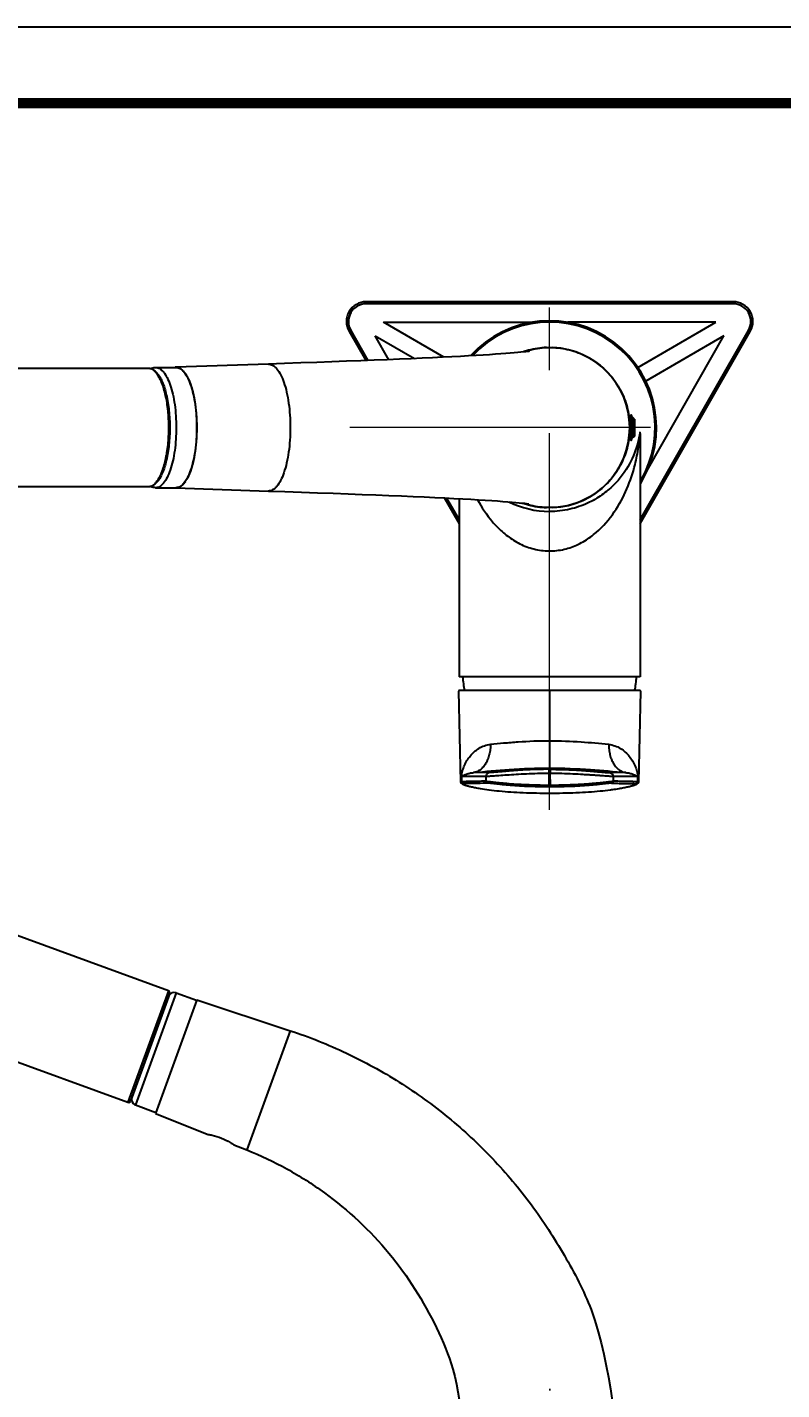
# Model space of a CAD drawing. Extents: x 0 to 1128, y 0 to 827.
# Drawn here: x 588.2 to 779, y 482.3 to 826.8 of the extents above; entities that cross this region are included whole.
import ezdxf

# ---------------------------------------------------------------- set-up
doc = ezdxf.new("R2010")
doc.units = 0
doc.header["$LTSCALE"] = 10
doc.header["$MEASUREMENT"] = 0
doc.header["$PDMODE"] = 3
doc.header["$PDSIZE"] = -10
doc.linetypes.add('DLK3015-CA1_시공도$0$CENTER2', pattern=[28.575, 19.05, -3.175, 3.175, -3.175])
doc.layers.get('0').update_dxf_attribs({"linetype": 'CONTINUOUS'})
doc.layers.get('DEFPOINTS').update_dxf_attribs({"linetype": 'CONTINUOUS'})
doc.layers.add('DLK3015-CA1_시공도$0$Cneter', color=1, linetype='DLK3015-CA1_시공도$0$CENTER2', lineweight=13)
doc.layers.add('DLK3015-CA1_시공도$0$DEF_LAYER_ASSEM_MEMBER', color=7, linetype='CONTINUOUS')
doc.styles.add('Daelim Dimension', font='')
doc.styles.add('DLK3015-CA1_시공도$0$Daelim Dimension', font='H2GTRE.TTF')
doc.styles.get('Daelim Dimension').set_extended_font_data('나눔고딕')
doc.dimstyles.new('DLK3015-CA1_시공도$0$DEFAULT', dxfattribs={"dimscale": 2, "dimtxt": 2, "dimasz": 2, "dimexe": 0, "dimexo": 2, "dimgap": 1, "dimtad": 1, "dimdec": 1, "dimzin": 9, "dimdsep": 46, "dimtxsty": 'DLK3015-CA1_시공도$0$Daelim Dimension', "dimcen": 0.5, "dimclrd": 252, "dimclre": 252, "dimclrt": 3, "dimadec": 1, "dimazin": 0, "dimtfac": 1, "dimtdec": 1, "dimtix": 1, "dimtmove": 0, "dimatfit": 3, "dimfxl": 1, "dimtolj": 1, "dimtzin": 1, "dimlwd": 9, "dimlwe": 9, "dimarcsym": 0})

# ---------------------------------------------------------------- blocks, each defined once
blk = doc.blocks.new('*D5')
at = {"color": 5, "lineweight": 9, "ltscale": 0.5, "transparency": 16777216}
for p, q in [((483.82, 559.41), (483.82, 435.93)), ((487.82, 435.93), (716.29, 435.93)), ((720.29, 435.13), (720.29, 435.93))]:
    blk.add_line(p, q, dxfattribs=at)
at = {"color": 5, "ltscale": 0.5, "transparency": 16777216}
for points in [[(487.82, 436.6), (487.82, 435.26), (483.82, 435.93)], [(716.29, 436.6), (716.29, 435.26), (720.29, 435.93)]]:
    blk.add_solid(points, dxfattribs=at)
at = {"layer": 'DEFPOINTS', "color": 0, "ltscale": 0.5, "transparency": 16777216}
for p in [(483.82, 563.41), (720.29, 435.93), (720.29, 431.13)]:
    blk.add_point(p, dxfattribs=at)
at = {"color": 7, "ltscale": 0.5, "transparency": 16777216, "insert": (602.06, 443.04), "char_height": 10, "attachment_point": 5, "style": 'Daelim Dimension'}
blk.add_mtext('\\A1;236', dxfattribs=at)
blk = doc.blocks.new('*D4')
at = {"color": 5, "lineweight": 9, "ltscale": 0.5, "transparency": 16777216}
for p, q in [((479.82, 567.41), (422.66, 567.41)), ((422.66, 563.41), (422.66, 342.47)), ((689.62, 338.47), (422.66, 338.47))]:
    blk.add_line(p, q, dxfattribs=at)
at = {"color": 5, "ltscale": 0.5, "transparency": 16777216}
for points in [[(421.99, 563.41), (423.32, 563.41), (422.66, 567.41)], [(421.99, 342.47), (423.32, 342.47), (422.66, 338.47)]]:
    blk.add_solid(points, dxfattribs=at)
at = {"layer": 'DEFPOINTS', "color": 0, "ltscale": 0.5, "transparency": 16777216}
for p in [(483.82, 567.41), (422.66, 338.47), (693.62, 338.47)]:
    blk.add_point(p, dxfattribs=at)
at = {"color": 7, "ltscale": 0.5, "transparency": 16777216, "insert": (415.54, 452.94), "char_height": 10, "attachment_point": 5, "rotation": 90, "style": 'Daelim Dimension'}
blk.add_mtext('\\A1;229', dxfattribs=at)

msp = doc.modelspace()

# ---------------------------------------------------------------- linework, layer by layer
at = {"color": 7, "linetype": 'Continuous'}
for p, q in [((697.85, 635.99), (697.34, 658.95)), ((743.19, 659.09), (697.4, 659.09)), ((720.29, 659.09), (720.29, 639.51)), ((743.19, 659.09), (729.05, 659.09)), ((743.25, 658.95), (742.74, 635.99)), ((704.22, 637.36), (697.98, 637.36)), ((705.1, 638.36), (701.01, 638.36)), ((704.22, 636.19), (704.22, 637.36)), ((720.13, 638.15), (720.11, 635.22)), ((720.12, 639.2), (720.13, 638.15)), ((720.46, 639.2), (720.46, 638.15)), ((720.47, 635.22), (720.46, 638.15)), ((739.57, 638.36), (735.48, 638.36)), ((736.36, 637.36), (736.37, 636.19)), ((742.59, 637.36), (736.36, 637.36)), ((742.57, 636.04), (742.59, 637.36)), ((742.61, 637.36), (742.59, 637.36)), ((742.61, 637.36), (742.61, 637.36)), ((697.85, 635.99), (697.85, 635.99)), ((702.73, 634.35), (702.74, 634.35)), ((704.62, 635.7), (704.18, 635.69)), ((704.95, 634.02), (704.99, 634.01)), ((720.11, 634.75), (720.11, 635.22)), ((720.11, 635.22), (720.47, 635.22)), ((720.47, 634.75), (720.11, 634.75)), ((720.47, 634.75), (720.47, 635.22)), ((735.61, 634.01), (735.65, 634.02)), ((735.96, 635.7), (736.4, 635.69)), ((742.57, 636.04), (742.59, 636.04)), ((742.74, 635.99), (742.59, 636.04)), ((742.74, 635.99), (742.74, 635.99)), ((710.45, 633.49), (710.47, 633.49)), ((713.54, 633.32), (713.63, 633.32)), ((716.84, 633.22), (716.95, 633.22)), ((720.29, 633.19), (720.29, 633.19)), ((723.63, 633.22), (723.74, 633.22)), ((726.95, 633.32), (727.03, 633.32)), ((730.13, 633.49), (730.16, 633.49)), ((733.05, 633.72), (733.08, 633.73)), ((720.54, 482.34), (720.21, 482.34))]:
    msp.add_line(p, q, dxfattribs=at)
at = {"ltscale": 0.5}
msp.add_lwpolyline([(0, 0), (1128.4, 0), (1128.4, 826.8), (0, 826.8)], close=True, dxfattribs=at)
at = {"color": 5, "linetype": 'ByBlock', "lineweight": 200, "const_width": 2.6}
msp.add_lwpolyline([(18.14, 35.4), (1110.14, 35.4), (1110.14, 807.6), (18.14, 807.6)], close=True, dxfattribs=at)
at = {"color": 7, "linetype": 'Continuous'}
for points in [[(698.58, 635.32), (698.49, 635.36), (698.4, 635.39), (698.33, 635.43), (698.26, 635.46), (698.19, 635.49), (698.13, 635.53), (698.06, 635.58), (697.99, 635.65), (697.92, 635.76), (697.86, 635.94), (697.85, 635.99)], [(742.73, 635.99), (742.73, 635.94), (742.67, 635.76), (742.59, 635.65), (742.52, 635.58), (742.46, 635.53), (742.39, 635.49), (742.33, 635.46), (742.26, 635.43), (742.19, 635.39), (742.1, 635.36), (742.01, 635.32)]]:
    msp.add_lwpolyline(points, dxfattribs=at)
for centre, radius, start, end in [((697.76, 637.56), 0.293, 316.5581, 318.3738), ((691.65, 637.14), 6.36, 2.1841, 3.7365), ((720.29, 544.67), 94.53, 89.8976, 90.1024), ((720.29, 544.61), 93.54, 89.8976, 90.1024), ((742.83, 637.56), 0.294, 221.5452, 223.3598), ((698.01, 636.47), 0.428, 267.8431, 268.403), ((698.37, 635.95), 0.394, 270.8176, 271.4651), ((712.24, 690.3), 56.75, 260.3687, 262.6232), ((714.81, 709.66), 76.29, 262.5979, 264.5471), ((725.47, 712.35), 78.99, 275.5305, 277.3765), ((742.22, 635.95), 0.395, 268.5458, 269.1929), ((742.58, 636.47), 0.43, 271.6368, 272.1949), ((716.88, 730.4), 97.13, 264.4985, 266.2052), ((718.5, 754.13), 120.91, 266.1926, 267.6487), ((719.76, 782.88), 149.69, 267.6549, 268.8839), ((720.25, 805.85), 172.66, 268.903, 270.0127), ((720.31, 809.32), 176.13, 269.9946, 271.0792), ((720.73, 786.21), 153.02, 271.1267, 272.3278), ((721.81, 758.92), 125.71, 272.38, 273.7936), ((723.39, 734.39), 101.13, 273.833, 275.476)]:
    msp.add_arc(centre, radius, start, end, dxfattribs=at)
for points, knots in [([(697.4, 659.09), (697.39, 659.09), (697.37, 659.09), (697.35, 659.05), (697.34, 659.01), (697.34, 658.97), (697.34, 658.95)], [0, 0, 0, 0, 0.169286, 0.362935, 0.632868, 1, 1, 1, 1]), ([(743.24, 658.95), (743.24, 658.97), (743.24, 659.01), (743.24, 659.05), (743.22, 659.09), (743.2, 659.09), (743.19, 659.09)], [0, 0, 0, 0, 0.367134, 0.637067, 0.830714, 1, 1, 1, 1]), ([(697.99, 637.56), (698.01, 637.67), (698.05, 637.9), (698.12, 638.23), (698.2, 638.55), (698.32, 638.99), (698.5, 639.53), (698.84, 640.38), (699.37, 641.42), (700.19, 642.59), (701.19, 643.65), (702.4, 644.54), (703.79, 645.21), (704.83, 645.43), (705.36, 645.48)], [0, 0, 0, 0, 0.029845, 0.058938, 0.087725, 0.116759, 0.17529, 0.234407, 0.354616, 0.477199, 0.602009, 0.729792, 0.861924, 1, 1, 1, 1]), ([(705.36, 645.48), (705.35, 645.05), (705.3, 644.19), (705.07, 642.92), (704.68, 641.71), (704.15, 640.62), (703.48, 639.71), (702.71, 639.01), (701.88, 638.55), (701.3, 638.4), (701.01, 638.36)], [0, 0, 0, 0, 0.142429, 0.28656, 0.428203, 0.563056, 0.687888, 0.801727, 0.905001, 1, 1, 1, 1]), ([(720.29, 646.35), (717.63, 646.35), (714.35, 646.21), (710.47, 645.92), (708.15, 645.73), (706.46, 645.58), (705.36, 645.48)], [0, 0, 0, 0, 0.532993, 0.658516, 0.778869, 1, 1, 1, 1]), ([(735.23, 645.48), (732.91, 645.69), (727.94, 646.13), (722.95, 646.35), (720.29, 646.35)], [0, 0, 0, 0, 0.467002, 1, 1, 1, 1]), ([(735.23, 645.48), (735.23, 645.05), (735.29, 644.19), (735.52, 642.92), (735.9, 641.71), (736.44, 640.62), (737.11, 639.71), (737.87, 639.01), (738.7, 638.55), (739.29, 638.4), (739.57, 638.36)], [0, 0, 0, 0, 0.142434, 0.286572, 0.428208, 0.563058, 0.687913, 0.801739, 0.90494, 1, 1, 1, 1]), ([(735.23, 645.48), (735.77, 645.43), (736.82, 645.2), (738.23, 644.52), (739.45, 643.6), (740.46, 642.52), (741.14, 641.52), (741.59, 640.68), (741.89, 640.04), (742.14, 639.39), (742.31, 638.84), (742.43, 638.4), (742.49, 638.12), (742.54, 637.9), (742.57, 637.73), (742.59, 637.58), (742.61, 637.46), (742.61, 637.39), (742.62, 637.36)], [0, 0, 0, 0, 0.137783, 0.269562, 0.397105, 0.521665, 0.643959, 0.704227, 0.763922, 0.822831, 0.880966, 0.9099, 0.938888, 0.953475, 0.968211, 0.983269, 0.9911, 1, 1, 1, 1]), ([(697.99, 637.56), (697.99, 637.52), (697.98, 637.46), (697.97, 637.39), (697.97, 637.36)], [0, 0, 0, 0, 0.468423, 1, 1, 1, 1]), ([(698, 637.38), (698, 637.38), (697.99, 637.38), (697.98, 637.37), (697.98, 637.37), (697.98, 637.36)], [0, 0, 0, 0, 0.47621, 0.72133, 1, 1, 1, 1]), ([(698, 637.38), (698.04, 637.41), (698.14, 637.47), (698.34, 637.57), (698.6, 637.7), (698.93, 637.85), (699.29, 637.99), (699.67, 638.12), (700.24, 638.27), (700.7, 638.34), (701.01, 638.36)], [0, 0, 0, 0, 0.049419, 0.101689, 0.209146, 0.32284, 0.442919, 0.569758, 0.704104, 1, 1, 1, 1]), ([(701.01, 638.36), (704.03, 638.67), (710.45, 639.25), (716.89, 639.51), (720.29, 639.51)], [0, 0, 0, 0, 0.471122, 1, 1, 1, 1]), ([(705.1, 638.36), (704.99, 638.35), (704.75, 638.28), (704.45, 638.05), (704.26, 637.72), (704.22, 637.48), (704.22, 637.36)], [0, 0, 0, 0, 0.240786, 0.499022, 0.757857, 1, 1, 1, 1]), ([(720.13, 638.15), (719.16, 638.15), (717.25, 638.11), (714.48, 638), (711.89, 637.87), (709.58, 637.73), (707.86, 637.6), (706.68, 637.52), (705.95, 637.47), (705.34, 637.43), (704.85, 637.4), (704.5, 637.37), (704.3, 637.36), (704.22, 637.36)], [0, 0, 0, 0, 0.182447, 0.358813, 0.523191, 0.670212, 0.795106, 0.847925, 0.893737, 0.932158, 0.962839, 0.985521, 1, 1, 1, 1]), ([(720.12, 639.2), (719.21, 639.2), (717.42, 639.17), (714.8, 639.07), (712.36, 638.92), (710.17, 638.76), (708.32, 638.61), (707.01, 638.49), (706.16, 638.43), (705.7, 638.39), (705.36, 638.37), (705.18, 638.36), (705.1, 638.36)], [0, 0, 0, 0, 0.181927, 0.357777, 0.522132, 0.669302, 0.794404, 0.893323, 0.931914, 0.962736, 0.985394, 1, 1, 1, 1]), ([(720.29, 639.51), (723.74, 639.51), (730.18, 639.25), (736.59, 638.66), (739.57, 638.36)], [0, 0, 0, 0, 0.535091, 1, 1, 1, 1]), ([(720.46, 639.2), (721.37, 639.2), (723.17, 639.17), (725.79, 639.07), (728.23, 638.92), (730.41, 638.76), (732.27, 638.61), (733.58, 638.5), (734.42, 638.43), (734.88, 638.39), (735.22, 638.37), (735.41, 638.36), (735.48, 638.36)], [0, 0, 0, 0, 0.181892, 0.357799, 0.522087, 0.669295, 0.794467, 0.893439, 0.931983, 0.962773, 0.985558, 1, 1, 1, 1]), ([(736.36, 637.36), (736.29, 637.36), (736.09, 637.37), (735.73, 637.4), (735.25, 637.43), (734.64, 637.47), (733.91, 637.52), (733.07, 637.58), (732.13, 637.64), (731.1, 637.72), (729.97, 637.79), (728.32, 637.89), (726.11, 638), (723.33, 638.11), (721.43, 638.15), (720.46, 638.15)], [0, 0, 0, 0, 0.014476, 0.037151, 0.067823, 0.106222, 0.152017, 0.204824, 0.264212, 0.329693, 0.400718, 0.476701, 0.641102, 0.817496, 1, 1, 1, 1]), ([(735.48, 638.36), (735.6, 638.35), (735.83, 638.28), (736.13, 638.05), (736.32, 637.73), (736.37, 637.48), (736.36, 637.36)], [0, 0, 0, 0, 0.240782, 0.499011, 0.757846, 1, 1, 1, 1]), ([(739.57, 638.36), (739.74, 638.35), (740.05, 638.32), (740.51, 638.23), (740.93, 638.11), (741.32, 637.98), (741.62, 637.86), (741.85, 637.76), (742.02, 637.69), (742.15, 637.62), (742.25, 637.57), (742.33, 637.53), (742.4, 637.49), (742.46, 637.46), (742.51, 637.43), (742.55, 637.41), (742.57, 637.39), (742.59, 637.38), (742.6, 637.37), (742.6, 637.37), (742.6, 637.37), (742.6, 637.36), (742.61, 637.36), (742.6, 637.36), (742.61, 637.36), (742.61, 637.36), (742.61, 637.37), (742.61, 637.36)], [0, 0, 0, 0, 0.151947, 0.294077, 0.428551, 0.555339, 0.674744, 0.732119, 0.787711, 0.841512, 0.86807, 0.89449, 0.92061, 0.946231, 0.958774, 0.971089, 0.983176, 0.989187, 0.990704, 0.992459, 0.994284, 0.995, 0.995471, 0.99697, 0.997268, 0.998246, 1, 1, 1, 1]), ([(697.99, 636.04), (697.97, 636.04), (697.94, 636.04), (697.89, 636.03), (697.85, 636.01), (697.85, 635.99)], [0, 0, 0, 0, 0.399299, 0.689804, 1, 1, 1, 1]), ([(697.99, 636.04), (697.99, 635.93), (698.07, 635.71), (698.27, 635.58), (698.37, 635.56)], [0, 0, 0, 0, 0.50095, 1, 1, 1, 1]), ([(704.22, 636.19), (703.96, 636.19), (703.44, 636.18), (702.66, 636.15), (701.88, 636.13), (701.11, 636.11), (700.33, 636.1), (699.55, 636.08), (698.77, 636.07), (698.26, 636.07), (698, 636.04)], [0, 0, 0, 0, 0.124983, 0.249994, 0.374998, 0.499993, 0.624984, 0.749969, 0.874933, 1, 1, 1, 1]), ([(698.38, 635.56), (698.27, 635.58), (698.07, 635.71), (698, 635.93), (698, 636.04)], [0, 0, 0, 0, 0.49913, 1, 1, 1, 1]), ([(698.37, 635.56), (698.34, 635.56), (698.3, 635.56), (698.25, 635.55), (698.23, 635.53), (698.23, 635.51), (698.24, 635.49), (698.26, 635.47), (698.3, 635.45), (698.35, 635.43), (698.41, 635.4), (698.48, 635.37), (698.6, 635.32), (698.78, 635.25), (699.04, 635.17), (699.35, 635.08), (699.7, 634.99), (700.1, 634.88), (700.72, 634.74), (701.6, 634.55), (702.33, 634.42), (702.73, 634.35)], [0, 0, 0, 0, 0.019829, 0.025969, 0.030008, 0.033137, 0.037355, 0.043681, 0.052415, 0.063658, 0.077453, 0.093816, 0.112755, 0.158354, 0.214147, 0.279954, 0.355585, 0.440799, 0.53529, 0.750859, 1, 1, 1, 1]), ([(704.18, 635.69), (703.21, 635.66), (701.75, 635.62), (700.05, 635.6), (699.09, 635.58), (698.61, 635.57), (698.38, 635.56)], [0, 0, 0, 0, 0.503053, 0.75454, 0.878338, 1, 1, 1, 1]), ([(704.62, 635.7), (704.51, 635.72), (704.3, 635.84), (704.22, 636.08), (704.22, 636.19)], [0, 0, 0, 0, 0.49902, 1, 1, 1, 1]), ([(704.22, 636.19), (704.29, 636.19), (704.49, 636.17), (704.85, 636.13), (705.33, 636.07), (705.94, 636), (706.67, 635.92), (707.51, 635.84), (708.45, 635.75), (709.89, 635.61), (711.89, 635.47), (714.47, 635.34), (717.24, 635.25), (719.15, 635.22), (720.11, 635.22)], [0, 0, 0, 0, 0.01446, 0.03718, 0.067952, 0.106484, 0.152431, 0.205397, 0.264941, 0.330554, 0.477701, 0.641976, 0.818002, 1, 1, 1, 1]), ([(720.11, 634.75), (719.17, 634.75), (717.33, 634.77), (714.63, 634.85), (712.12, 634.98), (709.86, 635.16), (708.19, 635.32), (707.04, 635.45), (706.33, 635.53), (705.73, 635.6), (705.25, 635.66), (704.89, 635.69), (704.7, 635.7), (704.62, 635.7)], [0, 0, 0, 0, 0.181335, 0.356728, 0.520805, 0.66808, 0.792961, 0.845785, 0.891792, 0.930677, 0.961997, 0.985182, 1, 1, 1, 1]), ([(720.47, 635.22), (721.44, 635.22), (723.34, 635.25), (726.11, 635.34), (728.32, 635.45), (729.97, 635.56), (731.1, 635.65), (732.14, 635.75), (733.08, 635.84), (733.92, 635.92), (734.64, 636), (735.25, 636.07), (735.74, 636.13), (736.1, 636.17), (736.29, 636.19), (736.37, 636.19)], [0, 0, 0, 0, 0.181971, 0.357999, 0.522281, 0.598301, 0.669422, 0.735039, 0.794581, 0.847555, 0.893514, 0.932053, 0.962826, 0.985545, 1, 1, 1, 1]), ([(735.97, 635.7), (735.89, 635.7), (735.7, 635.69), (735.34, 635.66), (734.87, 635.6), (734.27, 635.53), (733.56, 635.45), (732.41, 635.32), (730.73, 635.16), (728.47, 634.98), (725.96, 634.85), (723.26, 634.77), (721.41, 634.75), (720.47, 634.75)], [0, 0, 0, 0, 0.014436, 0.037393, 0.068559, 0.107343, 0.153355, 0.206424, 0.331766, 0.478943, 0.643084, 0.818553, 1, 1, 1, 1]), ([(735.65, 634.02), (735.84, 634.04), (736.58, 634.14), (737.31, 634.26), (737.85, 634.35)], [0, 0, 0, 0, 0.264916, 1, 1, 1, 1]), ([(735.96, 635.7), (736.08, 635.72), (736.29, 635.84), (736.37, 636.08), (736.37, 636.19)], [0, 0, 0, 0, 0.498997, 1, 1, 1, 1]), ([(742.57, 636.04), (742.44, 636.05), (742.18, 636.07), (741.86, 636.07), (741.6, 636.06), (741.34, 636.07), (741.02, 636.08), (740.63, 636.09), (740.12, 636.1), (739.47, 636.12), (738.7, 636.13), (737.66, 636.16), (736.89, 636.18), (736.37, 636.19)], [0, 0, 0, 0, 0.062662, 0.125094, 0.156359, 0.187606, 0.250092, 0.312584, 0.375075, 0.500057, 0.625041, 0.750026, 1, 1, 1, 1]), ([(736.4, 635.69), (736.88, 635.67), (737.85, 635.64), (739.31, 635.61), (740.76, 635.58), (741.73, 635.57), (742.21, 635.56)], [0, 0, 0, 0, 0.250005, 0.500078, 0.750151, 1, 1, 1, 1]), ([(737.85, 634.35), (738.25, 634.42), (738.99, 634.55), (739.87, 634.74), (740.49, 634.88), (740.89, 634.98), (741.24, 635.08), (741.54, 635.17), (741.8, 635.25), (741.98, 635.32), (742.1, 635.36), (742.17, 635.4), (742.24, 635.42), (742.28, 635.45), (742.32, 635.47), (742.34, 635.49), (742.36, 635.51), (742.35, 635.53), (742.33, 635.54), (742.29, 635.56), (742.25, 635.56), (742.21, 635.56)], [0, 0, 0, 0, 0.249432, 0.465316, 0.559917, 0.645183, 0.720785, 0.786492, 0.842159, 0.887653, 0.906556, 0.922897, 0.936682, 0.947931, 0.956684, 0.963044, 0.967301, 0.970438, 0.974423, 0.980464, 1, 1, 1, 1]), ([(742.59, 636.04), (742.59, 635.93), (742.52, 635.71), (742.32, 635.58), (742.21, 635.56)], [0, 0, 0, 0, 0.500953, 1, 1, 1, 1]), ([(742.59, 636.04), (742.59, 635.93), (742.51, 635.71), (742.31, 635.58), (742.21, 635.56)], [0, 0, 0, 0, 0.500899, 1, 1, 1, 1])]:
    msp.add_open_spline(points, degree=3, knots=knots, dxfattribs=at)
for points in [[(697.97, 637.36), (697.98, 636.92), (697.98, 636.48), (697.99, 636.04)], [(697.98, 637.36), (697.98, 636.92), (697.99, 636.48), (698, 636.04)], [(742.59, 636.04), (742.6, 636.48), (742.6, 636.92), (742.61, 637.36)], [(742.59, 636.04), (742.6, 636.48), (742.61, 636.92), (742.62, 637.36)]]:
    msp.add_open_spline(points, degree=3, dxfattribs=at)
at = {"layer": 'DLK3015-CA1_시공도$0$Cneter', "lineweight": 5, "ltscale": 0.5}
for p, q in [((720.29, 628.97), (720.29, 761.03)), ((745.76, 725.6), (669.78, 725.6))]:
    msp.add_line(p, q, dxfattribs=at)
at = {"layer": 'DLK3015-CA1_시공도$0$DEF_LAYER_ASSEM_MEMBER', "color": 9, "linetype": 'Continuous'}
for p, q in [((673.91, 756.9), (673.91, 757.4)), ((766.68, 756.9), (673.91, 756.9)), ((766.68, 756.9), (766.68, 757.4)), ((670, 750.16), (669.57, 749.92)), ((670, 750.16), (674.35, 742.55)), ((743.19, 702.23), (770.58, 750.16)), ((770.58, 750.16), (771.02, 749.92)), ((694.22, 707.78), (697.39, 702.23)), ((623.92, 583.21), (613.66, 555.02)), ((625.87, 582.71), (615.55, 554.34)), ((654.72, 573.11), (643.74, 542.96)), ((615.55, 554.35), (620.72, 552.47))]:
    msp.add_line(p, q, dxfattribs=at)
at = {"layer": 'DLK3015-CA1_시공도$0$DEF_LAYER_ASSEM_MEMBER', "color": 7, "linetype": 'Continuous'}
for p, q in [((766.68, 757.4), (673.91, 757.4)), ((678.28, 752.2), (715.66, 752.2)), ((693.54, 743.38), (678.28, 752.2)), ((762.3, 752.2), (724.92, 752.2)), ((742.6, 740.8), (762.3, 752.2)), ((669.57, 749.92), (673.79, 742.53)), ((679.65, 742.76), (676.21, 748.77)), ((676.21, 748.77), (686.14, 743.03)), ((743.19, 701.22), (771.02, 749.92)), ((764.38, 748.77), (744.6, 737.34)), ((745.26, 715.32), (764.38, 748.77)), ((561.16, 740.6), (618.8, 740.6)), ((620.67, 740.8), (625.84, 740.8)), ((649.17, 741.64), (625.78, 740.84)), ((628.96, 737.82), (628.97, 737.8)), ((741.29, 728.1), (740.87, 728.1)), ((741.79, 727.73), (741.29, 728.1)), ((741.29, 728.1), (741.29, 723.1)), ((741.77, 723.45), (741.77, 727.75)), ((741.79, 727.73), (741.79, 723.46)), ((741.79, 723.46), (741.29, 723.1)), ((741.29, 723.1), (740.87, 723.1)), ((743.19, 723.15), (743.19, 662.6)), ((628.97, 713.39), (628.96, 713.37)), ((618.79, 710.6), (561.4, 710.6)), ((620.67, 710.4), (625.84, 710.4)), ((625.78, 710.35), (649.17, 709.55)), ((693.63, 707.81), (697.39, 701.22)), ((697.39, 707.62), (697.39, 662.6)), ((743.19, 662.6), (697.39, 662.6)), ((623.92, 583.21), (566.53, 604.1)), ((532.45, 584.58), (613.66, 555.02)), ((624.22, 582.57), (614.3, 555.31)), ((625.87, 582.71), (631.04, 580.83)), ((631.06, 580.88), (620.63, 552.22)), ((631.06, 580.88), (654.72, 573.11)), ((614.58, 555.78), (614.58, 555.54)), ((614.58, 555.54), (614.71, 555.12)), ((614.83, 554.93), (614.96, 554.74)), ((614.96, 554.74), (615.3, 554.46)), ((615.55, 554.34), (620.72, 552.46)), ((620.63, 552.22), (633.91, 546.9)), ((640.41, 544.29), (643.74, 542.96))]:
    msp.add_line(p, q, dxfattribs=at)
at = {"layer": 'DLK3015-CA1_시공도$0$DEF_LAYER_ASSEM_MEMBER', "color": 2, "linetype": 'Continuous'}
for p, q in [((741.77, 727.75), (740.89, 727.75)), ((741.77, 723.45), (740.89, 723.45))]:
    msp.add_line(p, q, dxfattribs=at)
at = {"layer": 'DLK3015-CA1_시공도$0$DEF_LAYER_ASSEM_MEMBER', "color": 7, "linetype": 'Continuous'}
for points in [[(715.06, 744.89), (715.08, 744.89), (715.05, 744.89), (714.87, 744.86), (714.57, 744.82), (714.15, 744.76), (713.62, 744.7), (712.97, 744.63), (712.21, 744.56), (711.33, 744.48), (710.34, 744.39), (709.22, 744.31), (707.98, 744.21), (706.61, 744.12), (705.11, 744.02), (703.47, 743.91), (701.69, 743.81), (699.78, 743.7), (697.72, 743.59), (695.53, 743.48), (693.18, 743.36), (690.69, 743.24), (688.04, 743.12), (685.25, 743), (682.3, 742.87), (679.2, 742.74), (675.94, 742.61), (672.53, 742.48), (668.97, 742.34), (665.26, 742.2), (661.4, 742.06), (657.39, 741.92), (653.23, 741.78), (649.17, 741.64)], [(649.17, 709.55), (653.31, 709.41), (657.54, 709.26), (661.62, 709.12), (665.54, 708.98), (669.31, 708.84), (672.92, 708.7), (676.38, 708.56), (679.67, 708.43), (682.81, 708.3), (685.78, 708.17), (688.6, 708.05), (691.26, 707.92), (693.76, 707.8), (696.11, 707.69), (698.31, 707.57), (700.36, 707.46), (702.27, 707.35), (704.03, 707.24), (705.65, 707.14), (707.14, 707.04), (708.48, 706.94), (709.69, 706.85), (710.78, 706.76), (711.74, 706.68), (712.58, 706.6), (713.3, 706.52), (713.9, 706.46), (714.39, 706.4), (714.75, 706.35), (714.99, 706.32), (715.04, 706.31)], [(614.66, 556.28), (614.58, 556.01), (614.58, 555.56), (614.7, 555.13), (614.95, 554.75), (615.29, 554.47), (615.55, 554.34)]]:
    msp.add_lwpolyline(points, dxfattribs=at)
for centre, radius, start, end in [((673.91, 752.4), 5, 90, 209.7449), ((766.68, 752.4), 5, 330.2551, 90), ((720.29, 725.6), 27, 328.1694, 137.79), ((720.29, 725.6), 26.67, 329.4152, 137.0664), ((720.3, 725.53), 20.31, 105.2149, 108.4705), ((720.29, 725.6), 20.25, 92.2824, 105.186), ((720.29, 725.6), 20.25, 0.0755, 87.7284), ((625.84, 739.06), 1.79, 91.9587, 97.7243), ((625.84, 739.08), 1.76, 89.7384, 91.9438), ((625.84, 739.05), 1.8, 80.2457, 89.6918), ((625.82, 738.94), 1.91, 74.1115, 80.238), ((625.09, 737.64), 3.41, 50.4186, 51.6464), ((622.49, 735.35), 6.89, 34.6012, 35.1514), ((720.29, 725.6), 20.25, 272.2824, 0.0006), ((731.72, 724.81), 9.52, 349.5234, 349.7826), ((625.84, 712.14), 1.79, 262.2757, 268.0413), ((625.84, 712.11), 1.76, 268.0562, 270.255), ((625.84, 712.14), 1.8, 270.3016, 279.7544), ((625.82, 712.25), 1.91, 279.762, 285.8885), ((625.09, 713.55), 3.41, 308.3536, 309.5814), ((622.49, 715.84), 6.89, 324.8486, 325.3988), ((720.3, 725.66), 20.31, 251.5216, 254.7325), ((720.29, 725.6), 20.25, 254.7562, 267.7284), ((720.29, 663.96), 22.04, 183.5395, 192.7504), ((720.29, 663.96), 22.04, 347.2496, 356.4605), ((623.75, 582.74), 0.5, 340, 70), ((625.36, 581.3), 1.5, 70, 160), ((613.83, 555.49), 0.5, 250, 340)]:
    msp.add_arc(centre, radius, start, end, dxfattribs=at)
at = {"layer": 'DLK3015-CA1_시공도$0$DEF_LAYER_ASSEM_MEMBER', "color": 9, "linetype": 'Continuous'}
for centre, radius, start, end in [((673.91, 752.4), 4.5, 90, 209.7449), ((766.68, 752.4), 4.5, 330.2551, 90), ((697.26, 727.35), 45.98, 346.0326, 351.6022), ((722.32, 723.56), 20.93, 356.0305, 358.5063), ((720.29, 727.35), 22.96, 243.3634, 269.998)]:
    msp.add_arc(centre, radius, start, end, dxfattribs=at)
at = {"layer": 'DLK3015-CA1_시공도$0$DEF_LAYER_ASSEM_MEMBER', "color": 7, "linetype": 'Continuous'}
for points, start_tangent, end_tangent in [([(714.97, 745.13), (719.56, 745.83), (724.18, 745.47), (728.6, 744.06), (730.66, 742.99), (732.59, 741.69), (735.93, 738.47), (738.45, 734.57), (740.01, 730.2), (740.54, 725.6)], (0.964944, 0.262455), (0, -1)), ([(618.8, 740.6), (619.39, 740.51), (619.95, 740.28), (620.97, 739.43)], (0.999987, -0.005087), (0.658607, -0.752487)), ([(619.42, 740.54), (619.72, 740.65), (620.67, 740.79)], (0.920947, 0.389687), (0.999995, 0.003172)), ([(625.84, 740.8), (626.35, 740.72), (626.86, 740.5), (627.35, 740.14), (627.83, 739.64), (628.73, 738.23), (629.52, 736.34), (630.16, 734.04), (630.64, 731.41), (630.94, 728.56), (631.04, 725.6), (630.94, 722.63), (630.64, 719.78), (630.16, 717.15), (629.52, 714.85), (628.73, 712.96), (627.83, 711.55), (627.35, 711.05), (626.86, 710.69), (626.35, 710.47), (625.84, 710.4)], (1, -0.000032), (-1, -0.000032)), ([(626.34, 740.77), (626.56, 740.7), (627.21, 740.31)], (0.961954, -0.273213), (0.784243, -0.620454)), ([(620.97, 739.43), (621.69, 738.43), (622.34, 737.15), (623.37, 733.9), (624.03, 729.92), (624.25, 725.57)], (0.658607, -0.752487), (-0.000597, -1)), ([(627.26, 740.27), (627.48, 740.07), (628.12, 739.32)], (0.770767, -0.637117), (0.57576, -0.817619)), ([(628.16, 739.26), (628.37, 738.94), (628.96, 737.82)], (0.567882, -0.82311), (0.416878, -0.908962)), ([(628.97, 737.8), (629.84, 735.37), (630.51, 732.42), (630.92, 729.1), (631.06, 725.6)], (0.415629, -0.909534), (0, -1)), ([(740.96, 725.6), (740.94, 726.78), (740.91, 727.32), (740.89, 727.81), (740.86, 728.22), (740.85, 728.54), (740.84, 728.66), (740.85, 728.75), (740.85, 728.82), (740.86, 728.85)], (0.000067, 1), (0.646736, 0.762714)), ([(740.86, 728.85), (740.88, 728.85), (740.89, 728.84), (740.9, 728.82), (740.92, 728.77), (740.95, 728.69), (740.98, 728.58), (741.02, 728.45), (741.08, 728.11)], (0.646736, 0.762714), (0.181867, -0.983323)), ([(624.25, 725.57), (624.03, 721.23), (623.37, 717.27), (622.33, 714.03), (621.69, 712.76), (620.97, 711.76)], (-0.000597, -1), (-0.658607, -0.752487)), ([(631.06, 725.6), (630.92, 722.09), (630.51, 718.77), (629.84, 715.82), (628.97, 713.39)], (0, -1), (-0.415629, -0.909534)), ([(740.54, 725.6), (740.01, 720.99), (738.44, 716.62), (735.92, 712.72), (732.58, 709.5), (730.65, 708.2), (728.59, 707.12), (724.17, 705.72), (719.54, 705.36), (714.96, 706.06)], (0, -1), (-0.964703, 0.26334)), ([(740.86, 722.34), (740.85, 722.38), (740.85, 722.44), (740.84, 722.53), (740.85, 722.65), (740.86, 722.97), (740.89, 723.38), (740.91, 723.87), (740.94, 724.41), (740.96, 725.6)], (-0.646813, 0.762648), (-0.00002, 1)), ([(741.08, 723.08), (741.02, 722.75), (740.98, 722.61), (740.95, 722.51), (740.92, 722.42), (740.9, 722.37), (740.89, 722.35), (740.88, 722.34), (740.86, 722.34)], (-0.181847, -0.983327), (-0.646813, 0.762648)), ([(628.96, 713.37), (628.77, 712.97), (628.16, 711.93)], (-0.416878, -0.908962), (-0.567882, -0.82311)), ([(620.97, 711.76), (619.95, 710.91), (619.38, 710.68), (618.79, 710.6)], (-0.658607, -0.752487), (-1, 0)), ([(620.67, 710.4), (620.03, 710.46), (619.43, 710.65)], (-0.999999, 0.001003), (-0.921821, 0.387616)), ([(627.21, 710.88), (626.99, 710.72), (626.34, 710.42)], (-0.784243, -0.620454), (-0.961954, -0.273213)), ([(628.12, 711.88), (627.91, 711.6), (627.26, 710.92)], (-0.57576, -0.817619), (-0.770767, -0.637117)), ([(654.72, 573.11), (668.9, 567.46), (682.28, 560.1), (694.65, 551.16), (705.84, 540.77), (715.68, 529.09), (724.02, 516.31), (730.76, 502.6), (740.54, 456.25)], (0.950114, -0.311904), (0.271989, -0.9623)), ([(633.91, 546.9), (634.93, 546.7), (637.3, 545.96), (639.52, 544.86), (640.41, 544.29)], (0.987545, -0.15734), (0.826659, -0.562702)), ([(643.74, 542.96), (653.87, 538.16), (663.33, 532.14), (679.66, 516.85), (691.69, 497.98), (695.82, 487.56), (700.04, 456.25)], (0.928317, -0.371789), (0.185937, -0.982562))]:
    msp.add_spline(points, degree=3, dxfattribs=dict(at, start_tangent=start_tangent, end_tangent=end_tangent))
at = {"layer": 'DLK3015-CA1_시공도$0$DEF_LAYER_ASSEM_MEMBER', "color": 9, "linetype": 'Continuous'}
for points, start_tangent, end_tangent in [([(618.8, 740.6), (619.32, 740.52), (619.84, 740.28), (620.35, 739.89), (620.83, 739.36)], (0.999987, -0.005103), (0.619236, -0.785205)), ([(620.67, 740.8), (621.18, 740.72), (621.69, 740.5), (622.18, 740.14), (622.66, 739.64), (623.56, 738.23), (624.35, 736.34), (625, 734.04), (625.48, 731.41), (625.77, 728.56), (625.87, 725.6), (625.77, 722.63), (625.48, 719.78), (625, 717.15), (624.35, 714.85), (623.56, 712.96), (622.66, 711.55), (622.18, 711.05), (621.69, 710.69), (621.18, 710.47), (620.67, 710.4)], (1, 0.000031), (-1, 0.000031)), ([(649.17, 741.64), (649.71, 741.58), (650.25, 741.36), (650.78, 740.99), (651.29, 740.47), (652.25, 739), (653.09, 737.01), (653.78, 734.57), (654.29, 731.78), (654.61, 728.75), (654.72, 725.6)], (0.999425, 0.033909), (0, -1)), ([(620.83, 739.36), (621.5, 738.35), (622.1, 737.07), (623.09, 733.82), (623.71, 729.87), (623.92, 725.57)], (0.619236, -0.785205), (-0.000597, -1)), ([(623.92, 725.57), (623.71, 721.28), (623.08, 717.35), (622.09, 714.11), (621.49, 712.84), (620.83, 711.83)], (-0.000597, -1), (-0.619524, -0.784978)), ([(654.72, 725.6), (654.61, 722.44), (654.29, 719.41), (653.78, 716.63), (653.09, 714.19), (652.25, 712.19), (651.29, 710.72), (650.78, 710.2), (650.25, 709.83), (649.71, 709.61), (649.17, 709.55)], (0, -1), (-0.999425, 0.033909)), ([(743.18, 724.42), (743.14, 724.37), (743.12, 724.28), (743.09, 724.17), (743.04, 723.89), (742.98, 723.57), (742.92, 723.23), (742.85, 722.88), (742.68, 722.15)], (-0.68746, 0.726222), (-0.231432, -0.972851)), ([(742.75, 720.63), (742.91, 721.88), (742.98, 722.49), (743.05, 723.07), (743.1, 723.6), (743.13, 723.81), (743.14, 723.88), (743.15, 723.9), (743.16, 723.91), (743.16, 723.92), (743.17, 723.9), (743.17, 723.88), (743.17, 723.85), (743.18, 723.81), (743.18, 723.77), (743.19, 723.66), (743.19, 723.42), (743.19, 723.15)], (0.147833, 0.989012), (0, -1)), ([(743.24, 723.01), (743.24, 723.47), (743.24, 723.68), (743.24, 723.89), (743.23, 724.08), (743.22, 724.24), (743.2, 724.36), (743.18, 724.42)], (0.024848, 0.999691), (-0.68746, 0.726222)), ([(742.68, 722.15), (740.5, 716.42), (736.43, 711.01), (733.52, 708.58), (729.88, 706.48), (725.41, 704.96), (720.29, 704.38)], (-0.230173, -0.97315), (-1, -0.000261)), ([(742.68, 722.15), (742.66, 721.78), (742.75, 720.63)], (-0.100586, -0.994928), (0.17849, -0.983942)), ([(702.08, 707.35), (705.85, 701.77), (708.29, 699.28), (711.17, 697.12), (714.49, 695.47), (718.21, 694.54), (722.09, 694.5), (725.83, 695.37), (729.19, 696.98), (732.1, 699.1), (736.65, 704.27), (739.83, 710.1), (741.88, 716.25)], (0.469016, -0.88319), (0.242142, 0.970241)), ([(620.83, 711.83), (620.34, 711.3), (619.84, 710.91), (619.32, 710.67), (618.79, 710.6)], (-0.619524, -0.784978), (-1, -0.000032)), ([(614.66, 556.28), (614.57, 555.7), (614.7, 555.13), (615.05, 554.66), (615.55, 554.35)], (-0.341889, -0.93974), (0.939635, -0.34218))]:
    msp.add_spline(points, degree=3, dxfattribs=dict(at, start_tangent=start_tangent, end_tangent=end_tangent))

# ---------------------------------------------------------------- dimensions: what is measured, and where the dimension line sits
at = {"color": 5, "ltscale": 0.5}
dim = msp.add_linear_dim(base=(422.66, 338.47), p1=(483.82, 567.41), p2=(693.62, 338.47), angle=90, dimstyle='DLK3015-CA1_시공도$0$DEFAULT', override={"dimtxt": 5, "dimdec": 0, "dimtxsty": 'Daelim Dimension', "dimclrd": 5, "dimclre": 5, "dimclrt": 7}, dxfattribs=at)
dim.commit()
dim.dimension.update_dxf_attribs({"geometry": '*D4', "text_midpoint": (422.66, 452.94), "dimtype": 128})
dim = msp.add_linear_dim(base=(720.29, 435.93), p1=(483.82, 563.41), p2=(720.29, 431.13), dimstyle='DLK3015-CA1_시공도$0$DEFAULT', override={"dimtxt": 5, "dimdec": 0, "dimtxsty": 'Daelim Dimension', "dimclrd": 5, "dimclre": 5, "dimclrt": 7}, dxfattribs=at)
dim.commit()
dim.dimension.update_dxf_attribs({"geometry": '*D5', "text_midpoint": (602.06, 435.93), "dimtype": 128})

doc.saveas('drawing.dxf')
